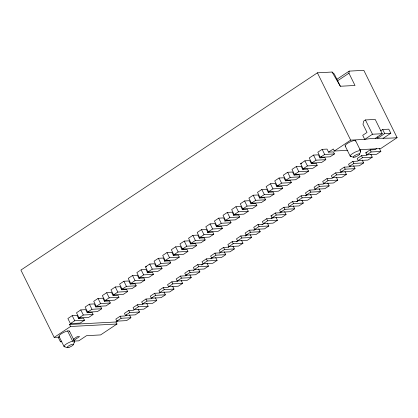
<?xml version="1.0" encoding="UTF-8"?>
<svg xmlns="http://www.w3.org/2000/svg" width="418" height="418" viewBox="0 0 418 418"><rect width="100%" height="100%" fill="white"/><g stroke="black" fill="none" stroke-linecap="round" stroke-linejoin="round"><path stroke-width="0.63" d="M59.283 337.127L54.173 337.399L20.9 270.08L317.398 72.821L332.059 72.037L340.341 86.254L355.002 85.471L348.952 73.228L349.166 71.123L363.827 70.344L397.1 137.663L380.725 148.557L359.443 149.691M73.406 344.651L74.477 341.757M359.558 154.273L360.635 151.379M336.777 79.368L349.166 71.123M337.639 80.758L348.952 73.228M375.359 138.295L382.251 133.708L375.197 119.428L365.421 119.95L363.697 121.095L362.981 124.282L367.014 132.443L362.704 135.312L364.721 139.387C375.463 137.496 386.3 138.797 397.1 137.663M72.189 315.642L67.878 318.511L70.402 323.61L80.178 323.088L84.483 320.225L83.475 318.182L78.589 318.443L77.079 315.386L72.189 315.642L74.712 320.747L84.483 320.225M80.81 309.91L76.499 312.779L79.018 317.879L88.794 317.356L93.104 314.488L92.179 312.392L87.21 312.711L85.695 309.649L80.81 309.91L83.328 315.01L93.104 314.488M89.426 304.179L85.12 307.042L87.639 312.141L97.415 311.619L101.726 308.756L100.717 306.713L95.826 306.974L94.316 303.917L89.426 304.179L91.95 309.278L101.726 308.756M98.047 298.442L93.736 301.31L96.26 306.41L106.031 305.887L110.342 303.019L109.333 300.981L104.448 301.242L102.932 298.18L98.047 298.442L100.566 303.541L110.342 303.019M106.668 292.71L102.358 295.573L104.876 300.673L114.652 300.15L118.963 297.287L117.954 295.244L113.064 295.505L111.554 292.448L106.668 292.71L109.187 297.809L118.963 297.287M115.284 286.973L110.974 289.841L113.497 294.941L123.273 294.418L127.579 291.55L126.659 289.455L121.685 289.773L120.175 286.711L115.284 286.973L117.808 292.072L127.579 291.55M123.906 281.241L119.595 284.104L122.113 289.204L131.889 288.686L136.2 285.818L135.192 283.775L130.306 284.036L128.791 280.98L123.906 281.241L126.424 286.34L136.2 285.818M132.522 275.504L128.216 278.372L130.735 283.472L140.511 282.949L144.821 280.081L143.896 277.986L138.922 278.304L137.412 275.243L132.522 275.504L135.045 280.603L144.821 280.081M141.143 269.772L136.832 272.635L139.356 277.735L149.127 277.218L153.437 274.349L152.518 272.249L147.544 272.567L146.028 269.511L141.143 269.772L143.661 274.872L153.437 274.349M145.454 266.903L149.764 264.035L154.65 263.774L156.16 266.836L161.05 266.574L162.059 268.612L157.748 271.481L147.972 272.003L145.454 266.903L146.676 266.836M158.38 258.303L154.07 261.166L156.593 266.271L166.369 265.749L170.675 262.88L169.666 260.837L164.781 261.098L163.271 258.042L158.38 258.303L160.904 263.403L170.675 262.88M167.001 252.566L162.691 255.435L165.209 260.534L174.985 260.012L179.296 257.143L178.287 255.105L173.402 255.367L171.887 252.305L167.001 252.566L169.52 257.666L179.296 257.143M175.617 246.834L171.312 249.703L173.831 254.802L183.606 254.28L187.917 251.411L186.992 249.316L182.018 249.63L180.508 246.573L175.617 246.834L178.141 251.934L187.917 251.411M184.239 241.097L179.928 243.966L182.452 249.065L192.223 248.543L196.533 245.674L195.525 243.637L190.639 243.898L189.124 240.836L184.239 241.097L186.757 246.197L196.533 245.674M192.86 235.365L188.549 238.234L191.068 243.333L200.844 242.811L205.154 239.942L204.23 237.847L199.255 238.166L197.745 235.104L192.86 235.365L195.378 240.465L205.154 239.942M201.476 229.628L197.165 232.497L199.689 237.596L209.465 237.074L213.77 234.211L212.851 232.11L207.877 232.429L206.367 229.367L201.476 229.628L204 234.728L213.77 234.211M210.097 223.896L205.787 226.765L208.305 231.865L218.081 231.342L222.392 228.474L221.383 226.436L216.498 226.697L214.983 223.635L210.097 223.896L212.616 228.996L222.392 228.474M218.713 218.159L214.408 221.028L216.926 226.128L226.702 225.605L231.013 222.742L230.004 220.699L225.114 220.96L223.604 217.898L218.713 218.159L221.237 223.259L231.013 222.742M227.335 212.428L223.024 215.296L225.548 220.396L235.318 219.873L239.629 217.005L238.621 214.967L233.735 215.228L232.22 212.166L227.335 212.428L229.853 217.527L239.629 217.005M235.956 206.691L231.645 209.559L234.164 214.659L243.94 214.136L248.25 211.273L247.325 209.172L242.351 209.491L240.841 206.435L235.956 206.691L238.474 211.795L248.25 211.273M244.572 200.959L240.261 203.827L242.785 208.927L252.561 208.404L256.866 205.536L255.858 203.498L250.972 203.759L249.462 200.697L244.572 200.959L247.095 206.058L256.866 205.536M253.193 195.227L248.882 198.09L251.401 203.19L261.177 202.667L265.487 199.804L264.563 197.704L259.594 198.022L258.078 194.966L253.193 195.227L255.711 200.326L265.487 199.804M261.809 189.49L257.504 192.358L260.022 197.458L269.798 196.935L274.109 194.067L273.1 192.029L268.21 192.29L266.7 189.229L261.809 189.49L264.333 194.589L274.109 194.067M270.43 183.758L266.12 186.621L268.643 191.721L278.414 191.198L282.725 188.335L281.716 186.292L276.831 186.553L275.316 183.497L270.43 183.758L272.949 188.858L282.725 188.335M279.052 178.021L274.741 180.889L277.259 185.989L287.035 185.467L291.346 182.598L290.421 180.503L285.447 180.822L283.937 177.76L279.052 178.021L281.57 183.121L291.346 182.598M287.668 172.289L283.357 175.152L285.881 180.252L295.657 179.735L299.962 176.866L299.042 174.766L294.068 175.085L292.558 172.028L287.668 172.289L290.191 177.389L299.962 176.866M296.289 166.552L291.978 169.421L294.497 174.52L304.273 173.998L308.583 171.129L307.575 169.091L302.689 169.353L301.174 166.291L296.289 166.552L298.807 171.652L308.583 171.129M300.599 163.684L304.905 160.82L309.795 160.559L311.305 163.616L316.28 163.297L317.205 165.397L312.894 168.266L303.118 168.783L300.599 163.684L301.817 163.621M313.526 155.083L309.215 157.952L311.739 163.051L321.51 162.529L325.821 159.66L324.901 157.565L319.927 157.884L318.411 154.822L313.526 155.083L316.045 160.183L325.821 159.66M322.147 149.351L317.837 152.215L320.355 157.32L330.131 156.797L334.442 153.929L333.433 151.886L328.543 152.147L327.033 149.09L322.147 149.351L324.666 154.451L334.442 153.929M70.402 323.61L74.712 320.747M79.018 317.879L83.328 315.01M87.639 312.141L91.95 309.278M96.26 306.41L100.566 303.541M104.876 300.673L109.187 297.809M113.497 294.941L117.808 292.072M122.113 289.204L126.424 286.34M130.735 283.472L135.045 280.603M139.356 277.735L143.661 274.872M147.972 272.003L152.283 269.135L162.059 268.612M156.593 266.271L160.904 263.403M165.209 260.534L169.52 257.666M173.831 254.802L178.141 251.934M182.452 249.065L186.757 246.197M191.068 243.333L195.378 240.465M199.689 237.596L204 234.728M208.305 231.865L212.616 228.996M216.926 226.128L221.237 223.259M225.548 220.396L229.853 217.527M234.164 214.659L238.474 211.795M242.785 208.927L247.095 206.058M251.401 203.19L255.711 200.326M260.022 197.458L264.333 194.589M268.643 191.721L272.949 188.858M277.259 185.989L281.57 183.121M285.881 180.252L290.191 177.389M294.497 174.52L298.807 171.652M303.118 168.783L307.429 165.92L317.205 165.397M311.739 163.051L316.045 160.183M320.355 157.32L324.666 154.451M69.54 324.462L115.969 321.985L116.977 324.023L70.548 326.505L69.54 324.462L71.117 323.412M78.589 318.443L80.204 317.366M87.21 312.711L88.287 311.99M95.826 306.974L96.903 306.258M104.448 301.242L106.062 300.166M113.064 295.505L114.684 294.429M121.685 289.773L122.761 289.057M130.306 284.036L131.383 283.32M138.922 278.304L140.552 277.218M147.073 272.881L148.703 271.794M156.16 266.836L157.398 266.01M164.462 261.313L166.092 260.226M173.156 255.529L175.017 254.29M181.851 249.745L183.094 248.914M190.545 243.96L191.716 243.182M199.24 238.176L200.87 237.09M207.391 232.753L209.021 231.671M216.498 226.697L217.715 225.882M224.779 221.185L226.41 220.098M233.474 215.401L235.35 214.152M242.168 209.617L243.433 208.775M250.857 203.832L252.049 203.038M259.552 198.048L261.182 196.962M268.21 192.29L269.286 191.575M276.831 186.553L277.907 185.838M285.447 180.822L286.529 180.106M294.068 175.085L295.683 174.013M302.689 169.353L303.766 168.637M311.305 163.616L312.382 162.9M319.927 157.884L321.541 156.807M328.543 152.147L333.287 148.996L334.295 151.034L347.833 150.313M54.173 337.399L70.548 326.505M334.295 151.034L350.671 140.14L364.721 139.387L372.48 134.23L382.251 133.708M58.206 337.242L60.464 341.809L61.498 341.125M380.558 130.907L382.679 129.496L388.787 129.172L390.804 133.248L383.05 138.41M73.422 339.17L77.137 336.699L79.577 336.568L73.746 340.451M390.804 133.248L384.696 133.577L377.804 138.165L377.224 136.999M126.633 314.89L125.019 315.966L120.133 316.227L115.823 319.091L116.831 321.134L126.607 320.611L130.912 317.743L129.512 314.911M134.716 309.513L133.64 310.229L128.749 310.49L124.444 313.359L125.452 315.397L135.223 314.874L139.534 312.011L138.133 309.174M143.337 303.776L142.256 304.497L137.37 304.759L133.06 307.622L134.068 309.665L143.844 309.142L148.155 306.274L146.755 303.442M152.492 297.684L150.877 298.76L145.992 299.022L141.681 301.89L142.69 303.928L152.46 303.405L156.771 300.542L155.371 297.705M160.575 292.313L159.498 293.028L154.608 293.29L150.297 296.153L151.306 298.196L161.082 297.673L165.392 294.805L163.992 291.973M169.191 286.576L168.114 287.291L163.229 287.553L158.918 290.421L159.927 292.459L169.703 291.936L174.008 289.073L172.608 286.236M177.812 280.844L176.736 281.56L171.845 281.821L167.54 284.684L168.548 286.727L178.319 286.205L182.629 283.336L181.229 280.504M186.982 274.741L185.352 275.823L180.466 276.084L176.156 278.952L177.164 280.99L186.94 280.473L191.251 277.604L189.85 274.772M193.973 270.091L189.088 270.352L184.777 273.22L185.785 275.258L195.556 274.736L199.867 271.867L198.466 269.035M202.594 264.354L197.704 264.615L193.393 267.483L194.401 269.521L204.177 269.004L208.488 266.135L207.088 263.303M211.21 258.622L206.325 258.883L202.014 261.752L203.023 263.789L212.799 263.267L217.104 260.398L215.704 257.566M219.831 252.885L214.941 253.146L210.635 256.015L211.644 258.058L221.415 257.535L225.725 254.666L224.325 251.835M228.447 247.153L223.562 247.414L219.251 250.283L220.26 252.32L230.036 251.798L234.346 248.929L232.946 246.097M237.069 241.416L232.183 241.677L227.873 244.546L228.881 246.589L238.652 246.066L242.962 243.198L241.562 240.366M245.69 235.684L240.799 235.945L236.489 238.814L237.497 240.852L247.273 240.329L251.584 237.461L250.183 234.629M254.306 229.952L249.421 230.208L245.11 233.077L246.118 235.12L255.894 234.597L260.2 231.729L258.799 228.897M262.927 224.215L258.037 224.476L253.731 227.345L254.74 229.383L264.51 228.86L268.821 225.997L267.421 223.16M271.543 218.483L266.658 218.745L262.347 221.608L263.356 223.651L273.132 223.128L277.442 220.26L276.042 217.428M284.658 211.691L286.058 214.528L281.748 217.391L271.977 217.914L270.969 215.876L275.279 213.008L280.165 212.746M288.786 207.014L283.895 207.276L279.585 210.139L280.593 212.182L290.369 211.66L294.68 208.791L293.279 205.959M297.402 201.277L292.516 201.539L288.206 204.407L289.214 206.445L298.99 205.922L303.296 203.059L301.895 200.222M306.023 195.546L301.132 195.807L296.827 198.67L297.835 200.713L307.606 200.191L311.917 197.322L310.517 194.49M315.721 189.093L314.639 189.809L309.754 190.07L305.443 192.938L306.451 194.976L316.227 194.454L320.538 191.59L319.138 188.753M324.337 183.361L323.26 184.077L318.375 184.338L314.064 187.201L315.073 189.244L324.843 188.722L329.154 185.853L327.754 183.021M333.496 177.263L331.882 178.34L326.991 178.601L322.68 181.469L323.689 183.507L333.465 182.985L337.775 180.121L336.375 177.284M342.112 171.532L340.498 172.608L335.612 172.869L331.302 175.732L332.31 177.775L342.086 177.253L346.391 174.384L344.991 171.552M350.195 166.155L349.119 166.871L344.228 167.132L339.923 170.001L340.931 172.038L350.702 171.521L355.013 168.653L353.612 165.821M358.816 160.423L357.735 161.139L352.849 161.4L348.539 164.269L349.547 166.307L359.323 165.784L363.634 162.916L362.234 160.084M367.971 154.331L366.356 155.402L361.471 155.663L357.16 158.532L358.169 160.569L367.939 160.052L372.25 157.184L370.85 154.352M379.471 148.615L380.871 151.447L376.561 154.315L366.785 154.838L365.776 152.8L370.176 149.874L374.977 149.67L376.555 148.62M116.831 321.134L121.142 318.265L130.912 317.743M125.452 315.397L129.758 312.533L139.534 312.011M134.068 309.665L138.379 306.796L148.155 306.274M142.69 303.928L147 301.065L156.771 300.542M151.306 298.196L155.616 295.327L165.392 294.805M159.927 292.459L164.237 289.596L174.008 289.073M168.548 286.727L172.853 283.859L182.629 283.336M177.164 280.99L181.475 278.127L191.251 277.604M185.785 275.258L190.096 272.39L199.867 271.867M194.401 269.521L198.712 266.658L208.488 266.135M203.023 263.789L207.333 260.921L217.104 260.398M211.644 258.058L215.949 255.189L225.725 254.666M220.26 252.32L224.57 249.452L234.346 248.929M228.881 246.589L233.192 243.72L242.962 243.198M237.497 240.852L241.808 237.983L251.584 237.461M246.118 235.12L250.429 232.251L260.2 231.729M254.74 229.383L259.045 226.514L268.821 225.997M263.356 223.651L267.666 220.782L277.442 220.26M271.977 217.914L276.288 215.045L286.058 214.528M280.593 212.182L284.904 209.314L294.68 208.791M289.214 206.445L293.525 203.582L303.296 203.059M297.835 200.713L302.141 197.845L311.917 197.322M306.451 194.976L310.762 192.113L320.538 191.59M315.073 189.244L319.383 186.376L329.154 185.853M323.689 183.507L327.999 180.644L337.775 180.121M332.31 177.775L336.621 174.907L346.391 174.384M340.931 172.038L345.237 169.175L355.013 168.653M349.547 166.307L353.858 163.438L363.634 162.916M358.169 160.569L362.474 157.706L372.25 157.184M366.785 154.838L371.095 151.969L380.871 151.447M115.969 321.985L117.547 320.935M193.503 270.399L195.133 269.317M201.654 264.981L203.827 263.533M210.891 258.831L212.825 257.545M219.586 253.047L220.908 252.169M228.28 247.263L229.529 246.437M236.431 241.844L238.605 240.397M245.126 236.06L247.299 234.613M253.82 230.276L255.45 229.189M261.971 224.853L264.145 223.405M271.209 218.708L273.163 217.407M279.903 212.924L281.779 211.67M288.598 207.135L289.862 206.293M296.749 201.716L298.922 200.269M305.443 195.932L307.617 194.485M116.977 324.023L100.602 334.922L86.552 335.67L78.793 340.832L73.908 341.093M365.776 152.8L366.999 152.732M270.969 215.876L272.191 215.808M60.464 341.809L61.77 341.741M350.472 156.332L353.461 157.246M64.32 346.71L67.308 347.624M332.059 72.037L334.29 74.012L340.341 86.254M382.679 129.496L384.696 133.577M365.421 119.95L372.48 134.23M355.645 140.756L360.687 150.955M361.471 155.663L362.474 157.706M317.398 72.821L350.671 140.14M352.849 161.4L353.858 163.438M345.127 145.882L350.169 156.086M344.228 167.132L345.237 169.175M335.612 172.869L336.621 174.907M326.991 178.601L327.999 180.644M318.375 184.338L319.383 186.376M304.905 160.82L307.429 165.92M309.754 190.07L310.762 192.113M301.132 195.807L302.141 197.845M292.516 201.539L293.525 203.582M283.895 207.276L284.904 209.314M275.279 213.008L276.288 215.045M266.658 218.745L267.666 220.782M258.037 224.476L259.045 226.514M249.421 230.208L250.429 232.251M240.799 235.945L241.808 237.983M232.183 241.677L233.192 243.72M223.562 247.414L224.57 249.452M214.941 253.146L215.949 255.189M206.325 258.883L207.333 260.921M197.704 264.615L198.712 266.658M189.088 270.352L190.096 272.39M180.466 276.084L181.475 278.127M171.845 281.821L172.853 283.859M163.229 287.553L164.237 289.596M149.764 264.035L152.283 269.135M154.608 293.29L155.616 295.327M145.992 299.022L147 301.065M137.37 304.759L138.379 306.796M128.749 310.49L129.758 312.533M120.133 316.227L121.142 318.265M69.487 331.134L74.529 341.334M67.601 330.972L72.643 341.172M58.969 336.265L64.011 346.465M370.176 149.874L371.095 151.969M345.43 146.133A5.852 1.374 -26.3 0 1 349.897 142.026A5.852 1.374 -26.3 0 1 355.593 141.174M351.115 156.384A5.852 1.374 -26.3 0 1 354.934 152.225A5.852 1.374 -26.3 0 1 360.227 151.943M64.962 346.768A5.852 1.374 -26.3 0 1 68.782 342.603A5.852 1.374 -26.3 0 1 74.07 342.321M59.278 336.511A5.852 1.374 -26.3 0 1 63.74 332.404A5.852 1.374 -26.3 0 1 69.435 331.558M68.954 347.379A3.511 0.826 -26.3 0 0 73.437 344.401A3.511 0.826 -26.3 0 0 68.447 346.036A3.511 0.826 -26.3 0 0 68.954 347.379M355.112 157.001A3.511 0.826 -26.3 0 0 359.59 154.023A3.511 0.826 -26.3 0 0 354.6 155.658A3.511 0.826 -26.3 0 0 355.112 157.001"/></g></svg>
